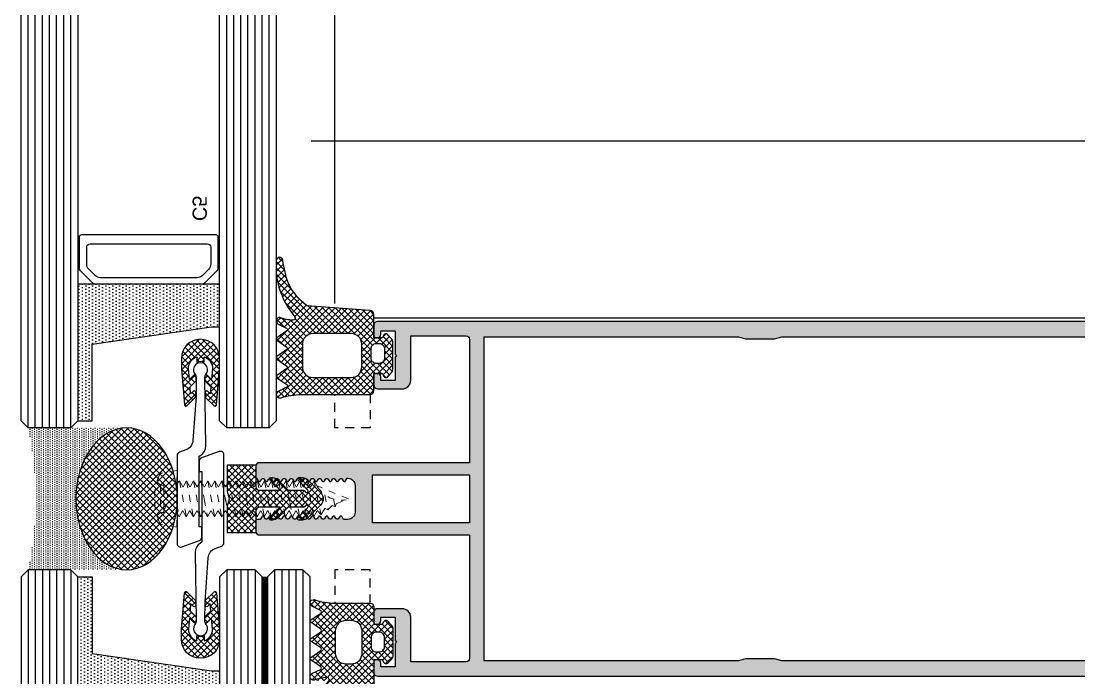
# Model space of a CAD drawing. Header units: inches. Extents: x -772 to 6765, y -813 to 4093.
# Drawn here: x -66.63 to -51.7, y 369.35 to 378.61 of the extents above; entities that cross this region are included whole.
import ezdxf

# ---------------------------------------------------------------- set-up
doc = ezdxf.new("R2010")
doc.units = ezdxf.units.IN
doc.header["$MEASUREMENT"] = 0
doc.linetypes.add('HIDDEN', pattern=[9.525, 6.35, -3.175])
doc.linetypes.add('HIDDEN2', pattern=[0.1875, 0.125, -0.0625])
for name, color, linetype in [('aksoy_aksesuar', 40, 'Continuous'), ('aksoy_bant', 1, 'Continuous'), ('aksoy_block', 7, 'Continuous'), ('aksoy_detaytarama', 252, 'Continuous'), ('aksoy_fitil', 1, 'Continuous'), ('aksoy_iz', 8, 'HIDDEN'), ('aksoy_kapali', 3, 'Continuous'), ('aksoy_pvc', 245, 'Continuous'), ('aksoy_silikon', 1, 'Continuous'), ('H_FAC_Cam', 153, 'Continuous'), ('H_FAC_Giydirme', 100, 'Continuous'), ('H_GEN_Greyscale1', 251, 'Continuous'), ('H_GEN_YalitimIsi', 32, 'BATTING')]:
    doc.layers.add(name, color=color, linetype=linetype)
doc.layers.add('aksoy_vida', color=8, linetype='Continuous', lineweight=0)
doc.styles.get("Standard").update_dxf_attribs({"font": 'arial.ttf'})
doc.linetypes.add('BATTING', pattern='A,0.00254,-2.54,[134,ltypeshp.shx,S=2.54,R=0,X=-2.54,Y=0],-5.08,[134,ltypeshp.shx,S=2.54,R=180,X=2.54,Y=0],-2.54', length=10.16254)

# ---------------------------------------------------------------- blocks, each defined once
blk = doc.blocks.new('RYN_0342506', base_point=(58, 24.6))
at = {"layer": 'aksoy_detaytarama', "ltscale": 0.1, "extrusion": (0, 0, -1)}
h = blk.add_hatch(color=256, dxfattribs=at)
h.dxf.hatch_style = 1
h.paths.add_polyline_path([(-88.15, 53), (-88.15, 46.2), (-74.45, 46.2), (-74.45, 53)], flags=16)
edge = h.paths.add_edge_path()
edge.add_arc((-87.65, 72.1), 0.5, 450.0013, 539.9987)
edge.add_line((-88.15, 72.1), (-88.15, 54.7))
edge.add_line((-88.15, 54.7), (-58.5, 54.7))
edge.add_arc((-58.5, 54.2), 0.5, 360, 450, ccw=False)
edge.add_line((-58, 54.2), (-58, 52.5))
edge.add_line((-58, 52.5), (-58.11, 52.5))
edge.add_line((-58.11, 52.5), (-58.33, 52.12))
edge.add_arc((-58.5, 52.22), 0.2, 210, 330, ccw=False)
edge.add_line((-58.67, 52.12), (-58.83, 52.39))
edge.add_arc((-59, 52.29), 0.2, 390, 510)
edge.add_line((-59.17, 52.39), (-59.33, 52.12))
edge.add_arc((-59.5, 52.22), 0.2, 210, 330, ccw=False)
edge.add_line((-59.67, 52.12), (-59.83, 52.39))
edge.add_arc((-60, 52.29), 0.2, 390, 510)
edge.add_line((-60.17, 52.39), (-60.33, 52.12))
edge.add_arc((-60.5, 52.22), 0.2, 210, 330, ccw=False)
edge.add_line((-60.67, 52.12), (-60.83, 52.39))
edge.add_arc((-61, 52.29), 0.2, 390, 510)
edge.add_line((-61.17, 52.39), (-61.33, 52.12))
edge.add_arc((-61.5, 52.22), 0.2, 210, 330, ccw=False)
edge.add_line((-61.67, 52.12), (-61.83, 52.39))
edge.add_arc((-62, 52.29), 0.2, 390, 510)
edge.add_line((-62.17, 52.39), (-62.33, 52.12))
edge.add_arc((-62.5, 52.22), 0.2, 210, 330, ccw=False)
edge.add_line((-62.67, 52.12), (-62.83, 52.39))
edge.add_arc((-63, 52.29), 0.2, 390, 510)
edge.add_line((-63.17, 52.39), (-63.33, 52.12))
edge.add_arc((-63.5, 52.22), 0.2, 210, 330, ccw=False)
edge.add_line((-63.67, 52.12), (-63.83, 52.39))
edge.add_arc((-64, 52.29), 0.2, 390, 510)
edge.add_line((-64.17, 52.39), (-64.33, 52.12))
edge.add_arc((-64.5, 52.22), 0.2, 210, 330, ccw=False)
edge.add_line((-64.67, 52.12), (-64.83, 52.39))
edge.add_arc((-65, 52.29), 0.2, 390, 510)
edge.add_line((-65.17, 52.39), (-65.33, 52.12))
edge.add_arc((-65.5, 52.22), 0.2, 210, 330, ccw=False)
edge.add_line((-65.67, 52.12), (-65.83, 52.39))
edge.add_arc((-66, 52.29), 0.2, 390, 510)
edge.add_line((-66.17, 52.39), (-66.33, 52.12))
edge.add_arc((-66.5, 52.22), 0.2, 210, 330, ccw=False)
edge.add_line((-66.67, 52.12), (-66.83, 52.39))
edge.add_arc((-67, 52.29), 0.2, 390, 510)
edge.add_line((-67.17, 52.39), (-67.33, 52.12))
edge.add_arc((-67.5, 52.22), 0.2, 210, 330, ccw=False)
edge.add_line((-67.67, 52.12), (-67.83, 52.39))
edge.add_arc((-68, 52.29), 0.2, 390, 510)
edge.add_line((-68.17, 52.39), (-68.33, 52.12))
edge.add_arc((-68.5, 52.22), 0.2, 210, 330, ccw=False)
edge.add_line((-68.67, 52.12), (-68.83, 52.39))
edge.add_arc((-69, 52.29), 0.2, 390, 510)
edge.add_line((-69.17, 52.39), (-69.33, 52.12))
edge.add_arc((-69.5, 52.22), 0.2, 210, 330, ccw=False)
edge.add_line((-69.67, 52.12), (-69.83, 52.39))
edge.add_arc((-70, 52.29), 0.2, 390, 510)
edge.add_line((-70.17, 52.39), (-70.33, 52.12))
edge.add_arc((-70.5, 52.22), 0.2, 210, 330, ccw=False)
edge.add_line((-70.67, 52.12), (-70.89, 52.5))
edge.add_line((-70.89, 52.5), (-71, 52.5))
edge.add_arc((-71, 51.5), 1, 450, 540)
edge.add_line((-72, 51.5), (-72, 47.7))
edge.add_arc((-71, 47.7), 1, 540, 630)
edge.add_line((-71, 46.7), (-70.39, 46.7))
edge.add_line((-70.39, 46.7), (-70.17, 47.07))
edge.add_arc((-70, 46.97), 0.2, 390, 510, ccw=False)
edge.add_line((-69.83, 47.07), (-69.67, 46.81))
edge.add_arc((-69.5, 46.91), 0.2, 570, 690)
edge.add_line((-69.33, 46.81), (-69.17, 47.07))
edge.add_arc((-69, 46.97), 0.2, 390, 510, ccw=False)
edge.add_line((-68.83, 47.07), (-68.67, 46.81))
edge.add_arc((-68.5, 46.91), 0.2, 570, 690)
edge.add_line((-68.33, 46.81), (-68.17, 47.07))
edge.add_arc((-68, 46.97), 0.2, 390, 510, ccw=False)
edge.add_line((-67.83, 47.07), (-67.67, 46.81))
edge.add_arc((-67.5, 46.91), 0.2, 570, 690)
edge.add_line((-67.33, 46.81), (-67.17, 47.07))
edge.add_arc((-67, 46.97), 0.2, 390, 510, ccw=False)
edge.add_line((-66.83, 47.07), (-66.67, 46.81))
edge.add_arc((-66.5, 46.91), 0.2, 570, 690)
edge.add_line((-66.33, 46.81), (-66.17, 47.07))
edge.add_arc((-66, 46.97), 0.2, 390, 510, ccw=False)
edge.add_line((-65.83, 47.07), (-65.67, 46.81))
edge.add_arc((-65.5, 46.91), 0.2, 570, 690)
edge.add_line((-65.33, 46.81), (-65.17, 47.07))
edge.add_arc((-65, 46.97), 0.2, 390, 510, ccw=False)
edge.add_line((-64.83, 47.07), (-64.67, 46.81))
edge.add_arc((-64.5, 46.91), 0.2, 570, 690)
edge.add_line((-64.33, 46.81), (-64.17, 47.07))
edge.add_arc((-64, 46.97), 0.2, 390, 510, ccw=False)
edge.add_line((-63.83, 47.07), (-63.67, 46.81))
edge.add_arc((-63.5, 46.91), 0.2, 570, 690)
edge.add_line((-63.33, 46.81), (-63.17, 47.07))
edge.add_arc((-63, 46.97), 0.2, 390, 510, ccw=False)
edge.add_line((-62.83, 47.07), (-62.67, 46.81))
edge.add_arc((-62.5, 46.91), 0.2, 570, 690)
edge.add_line((-62.33, 46.81), (-62.17, 47.07))
edge.add_arc((-62, 46.97), 0.2, 390, 510, ccw=False)
edge.add_line((-61.83, 47.07), (-61.67, 46.81))
edge.add_arc((-61.5, 46.91), 0.2, 570, 690)
edge.add_line((-61.33, 46.81), (-61.17, 47.07))
edge.add_arc((-61, 46.97), 0.2, 390, 510, ccw=False)
edge.add_line((-60.83, 47.07), (-60.67, 46.81))
edge.add_arc((-60.5, 46.91), 0.2, 570, 690)
edge.add_line((-60.33, 46.81), (-60.17, 47.07))
edge.add_arc((-60, 46.97), 0.2, 390, 510, ccw=False)
edge.add_line((-59.83, 47.07), (-59.67, 46.81))
edge.add_arc((-59.5, 46.91), 0.2, 570, 690)
edge.add_line((-59.33, 46.81), (-59.17, 47.07))
edge.add_arc((-59, 46.97), 0.2, 390, 510, ccw=False)
edge.add_line((-58.83, 47.07), (-58.61, 46.7))
edge.add_line((-58.61, 46.7), (-58, 46.7))
edge.add_line((-58, 46.7), (-58, 45))
edge.add_arc((-58.5, 45), 0.5, 270, 360, ccw=False)
edge.add_line((-58.5, 44.5), (-88.15, 44.5))
edge.add_line((-88.15, 44.5), (-88.15, 27.1))
edge.add_arc((-87.65, 27.1), 0.5, 540.0013, 629.9987)
edge.add_line((-87.65, 26.6), (-79.85, 26.6))
edge.add_line((-79.85, 26.6), (-79.85, 32.9))
edge.add_arc((-78.65, 32.9), 1.2, 450, 540, ccw=False)
edge.add_line((-78.65, 34.1), (-75.15, 34.1))
edge.add_arc((-75.15, 33.6), 0.5, 360, 450, ccw=False)
edge.add_line((-74.65, 33.6), (-74.65, 32.2))
edge.add_arc((-74.95, 32.2), 0.3, 270, 360.5033, ccw=False)
edge.add_line((-74.95, 31.9), (-75.15, 31.9))
edge.add_arc((-75.15, 32.4), 0.5, 540, 630, ccw=False)
edge.add_line((-75.65, 32.4), (-75.65, 32.9))
edge.add_line((-75.65, 32.9), (-77.65, 32.9))
edge.add_line((-77.65, 32.9), (-77.65, 29.6))
edge.add_line((-77.65, 29.6), (-77.85, 29.4))
edge.add_line((-77.85, 29.4), (-77.65, 29.2))
edge.add_line((-77.65, 29.2), (-77.65, 25.9))
edge.add_line((-77.65, 25.9), (-75.65, 25.9))
edge.add_line((-75.65, 25.9), (-75.65, 26.4))
edge.add_arc((-75.15, 26.4), 0.5, 450, 540, ccw=False)
edge.add_line((-75.15, 26.9), (-74.95, 26.9))
edge.add_arc((-74.95, 26.6), 0.3, 360, 450, ccw=False)
edge.add_line((-74.65, 26.6), (-74.65, 25.1))
edge.add_arc((-75.15, 25.1), 0.5, 270, 360, ccw=False)
edge.add_line((-75.15, 24.6), (-220.65, 24.6))
edge.add_arc((-220.65, 25.1), 0.5, 540.0003, 629.9997, ccw=False)
edge.add_line((-221.15, 25.1), (-221.15, 74.1))
edge.add_arc((-220.65, 74.1), 0.5, 450.0003, 539.9997, ccw=False)
edge.add_line((-220.65, 74.6), (-75.15, 74.6))
edge.add_arc((-75.15, 74.1), 0.5, 360, 450, ccw=False)
edge.add_line((-74.65, 74.1), (-74.65, 72.6))
edge.add_arc((-74.95, 72.6), 0.3, 270, 360, ccw=False)
edge.add_line((-74.95, 72.3), (-75.15, 72.3))
edge.add_arc((-75.15, 72.8), 0.5, 180, 270, ccw=False)
edge.add_line((-75.65, 72.8), (-75.65, 73.3))
edge.add_line((-75.65, 73.3), (-77.65, 73.3))
edge.add_line((-77.65, 73.3), (-77.65, 70))
edge.add_line((-77.65, 70), (-77.85, 69.8))
edge.add_line((-77.85, 69.8), (-77.65, 69.6))
edge.add_line((-77.65, 69.6), (-77.65, 66.3))
edge.add_line((-77.65, 66.3), (-75.65, 66.3))
edge.add_line((-75.65, 66.3), (-75.65, 66.8))
edge.add_arc((-75.15, 66.8), 0.5, 450, 540, ccw=False)
edge.add_line((-75.15, 67.3), (-74.95, 67.3))
edge.add_arc((-74.95, 67), 0.3, 359.4967, 450, ccw=False)
edge.add_line((-74.65, 67), (-74.65, 65.6))
edge.add_arc((-75.15, 65.6), 0.5, 270, 360, ccw=False)
edge.add_line((-75.15, 65.1), (-78.65, 65.1))
edge.add_arc((-78.65, 66.3), 1.2, 540, 630, ccw=False)
edge.add_line((-79.85, 66.3), (-79.85, 72.6))
edge.add_line((-79.85, 72.6), (-87.65, 72.6))
h.paths.add_polyline_path([(-218.65, 72.4), (-203.15, 72.4), (-202.15, 72.1), (-184.15, 72.1), (-183.15, 72.4), (-132.15, 72.4), (-131.15, 72.1), (-127.15, 72.1), (-126.15, 72.4), (-90.15, 72.4), (-90.15, 26.8), (-126.15, 26.8), (-127.15, 27.1), (-131.15, 27.1), (-132.15, 26.8), (-183.15, 26.8), (-183.15, 26.8), (-184.15, 27.1), (-202.15, 27.1), (-203.15, 26.8), (-218.65, 26.8)], flags=16)
at = {"layer": 'H_FAC_Giydirme', "extrusion": (0, 0, -1)}
blk.add_lwpolyline([(-220.65, 74.6), (-75.15, 74.6, -0.414214), (-74.65, 74.1), (-74.65, 72.6, -0.414214), (-74.95, 72.3), (-75.15, 72.3, -0.414214), (-75.65, 72.8), (-75.65, 73.3), (-77.65, 73.3), (-77.65, 70), (-77.85, 69.8), (-77.65, 69.6), (-77.65, 66.3), (-75.65, 66.3), (-75.65, 66.8, -0.414214), (-75.15, 67.3), (-74.95, 67.3, -0.416789), (-74.65, 67), (-74.65, 65.6, -0.414214), (-75.15, 65.1), (-78.65, 65.1, -0.414214), (-79.85, 66.3), (-79.85, 72.6), (-87.65, 72.6, 0.4142), (-88.15, 72.1), (-88.15, 54.7), (-58.5, 54.7, -0.414214), (-58, 54.2), (-58, 52.5), (-58.11, 52.5), (-58.33, 52.12, -0.57735), (-58.67, 52.12), (-58.83, 52.39, 0.57735), (-59.17, 52.39), (-59.33, 52.12, -0.57735), (-59.67, 52.12), (-59.83, 52.39, 0.57735), (-60.17, 52.39), (-60.33, 52.12, -0.57735), (-60.67, 52.12), (-60.83, 52.39, 0.57735), (-61.17, 52.39), (-61.33, 52.12, -0.57735), (-61.67, 52.12), (-61.83, 52.39, 0.57735), (-62.17, 52.39), (-62.33, 52.12, -0.57735), (-62.67, 52.12), (-62.83, 52.39, 0.57735), (-63.17, 52.39), (-63.33, 52.12, -0.57735), (-63.67, 52.12), (-63.83, 52.39, 0.57735), (-64.17, 52.39), (-64.33, 52.12, -0.57735), (-64.67, 52.12), (-64.83, 52.39, 0.57735), (-65.17, 52.39), (-65.33, 52.12, -0.57735), (-65.67, 52.12), (-65.83, 52.39, 0.57735), (-66.17, 52.39), (-66.33, 52.12, -0.57735), (-66.67, 52.12), (-66.83, 52.39, 0.57735), (-67.17, 52.39), (-67.33, 52.12, -0.57735), (-67.67, 52.12), (-67.83, 52.39, 0.57735), (-68.17, 52.39), (-68.33, 52.12, -0.57735), (-68.67, 52.12), (-68.83, 52.39, 0.57735), (-69.17, 52.39), (-69.33, 52.12, -0.57735), (-69.67, 52.12), (-69.83, 52.39, 0.57735), (-70.17, 52.39), (-70.33, 52.12, -0.57735), (-70.67, 52.12), (-70.89, 52.5), (-71, 52.5, 0.414214), (-72, 51.5), (-72, 47.7, 0.414214), (-71, 46.7), (-70.39, 46.7), (-70.17, 47.07, -0.57735), (-69.83, 47.07), (-69.67, 46.81, 0.57735), (-69.33, 46.81), (-69.17, 47.07, -0.57735), (-68.83, 47.07), (-68.67, 46.81, 0.57735), (-68.33, 46.81), (-68.17, 47.07, -0.57735), (-67.83, 47.07), (-67.67, 46.81, 0.57735), (-67.33, 46.81), (-67.17, 47.07, -0.57735), (-66.83, 47.07), (-66.67, 46.81, 0.57735), (-66.33, 46.81), (-66.17, 47.07, -0.57735), (-65.83, 47.07), (-65.67, 46.81, 0.57735), (-65.33, 46.81), (-65.17, 47.07, -0.57735), (-64.83, 47.07), (-64.67, 46.81, 0.57735), (-64.33, 46.81), (-64.17, 47.07, -0.57735), (-63.83, 47.07), (-63.67, 46.81, 0.57735), (-63.33, 46.81), (-63.17, 47.07, -0.57735), (-62.83, 47.07), (-62.67, 46.81, 0.57735), (-62.33, 46.81), (-62.17, 47.07, -0.57735), (-61.83, 47.07), (-61.67, 46.81, 0.57735), (-61.33, 46.81), (-61.17, 47.07, -0.57735), (-60.83, 47.07), (-60.67, 46.81, 0.57735), (-60.33, 46.81), (-60.17, 47.07, -0.57735), (-59.83, 47.07), (-59.67, 46.81, 0.57735), (-59.33, 46.81), (-59.17, 47.07, -0.57735), (-58.83, 47.07), (-58.61, 46.7), (-58, 46.7), (-58, 45, -0.414214), (-58.5, 44.5), (-88.15, 44.5), (-88.15, 27.1, 0.4142), (-87.65, 26.6), (-79.85, 26.6), (-79.85, 32.9, -0.414214), (-78.65, 34.1), (-75.15, 34.1, -0.414214), (-74.65, 33.6), (-74.65, 32.2, -0.416789), (-74.95, 31.9), (-75.15, 31.9, -0.414214), (-75.65, 32.4), (-75.65, 32.9), (-77.65, 32.9), (-77.65, 29.6), (-77.85, 29.4), (-77.65, 29.2), (-77.65, 25.9), (-75.65, 25.9), (-75.65, 26.4, -0.414214), (-75.15, 26.9), (-74.95, 26.9, -0.414214), (-74.65, 26.6), (-74.65, 25.1, -0.414214), (-75.15, 24.6), (-220.65, 24.6, -0.41421)], format="xyb", dxfattribs=at)
for points in [[(-218.65, 72.4), (-203.15, 72.4), (-202.15, 72.1), (-184.15, 72.1), (-183.15, 72.4), (-132.15, 72.4), (-131.15, 72.1), (-127.15, 72.1), (-126.15, 72.4), (-90.15, 72.4), (-90.15, 26.8), (-126.15, 26.8), (-127.15, 27.1), (-131.15, 27.1), (-132.15, 26.8), (-183.15, 26.8), (-183.15, 26.8), (-184.15, 27.1), (-202.15, 27.1), (-203.15, 26.8), (-218.65, 26.8)], [(-88.15, 53), (-88.15, 46.2), (-74.45, 46.2), (-74.45, 53)]]:
    blk.add_lwpolyline(points, close=True, dxfattribs=at)
at = {"layer": 'H_FAC_Giydirme'}
blk.add_lwpolyline([(88.15, 53), (88.15, 46.2), (74.45, 46.2), (74.45, 53), (88.15, 53)], close=True, dxfattribs=at)
blk = doc.blocks.new('c5(8 20 8) silikon')
at = {"layer": 'aksoy_detaytarama'}
h = blk.add_hatch(dxfattribs=at)
h.set_pattern_fill('DOTS', color=256, scale=0.3)
h.set_pattern_definition([(360, (-3363.5278, -5310.10926), (0.238125, 0.47625), [0, -0.47625])])
h.paths.add_polyline_path([(-26.28, -10), (-26.28, -8), (-15.48, -8), (-13, 8.87), (-13, 10), (-7, 10), (-7, -10)])
at = {"layer": 'aksoy_bant'}
for points in [[(-4.83, 10), (-0.3, 10), (-0.3, 9.75), (-4.83, 9.75)], [(-4.83, -9.75), (-0.3, -9.75), (-0.3, -10), (-4.83, -10)]]:
    blk.add_lwpolyline(points, close=True, dxfattribs=at)
at = {"layer": 'aksoy_detaytarama'}
for p, q in [((-27.28, 17), (122.72, 17)), ((-27.28, 16), (122.72, 16)), ((-27.28, 15), (122.72, 15)), ((-27.28, 14), (122.72, 14)), ((-27.28, 13), (122.72, 13)), ((-27.28, 12), (122.72, 12)), ((-27.28, 11), (122.72, 11)), ((-27.28, -11), (122.72, -11)), ((-27.28, -12), (122.72, -12)), ((-27.28, -13), (122.72, -13)), ((-27.28, -14), (122.72, -14)), ((-27.28, -15), (122.72, -15)), ((-27.28, -16), (122.72, -16)), ((-27.28, -17), (122.72, -17))]:
    blk.add_line(p, q, dxfattribs=at)
at = {"layer": 'aksoy_silikon'}
blk.add_lwpolyline([(-26.28, -10), (-26.28, -8), (-15.48, -8), (-13, 8.87), (-13, 10), (-7, 10), (-7, -10)], close=True, dxfattribs=at)
at = {"layer": 'H_FAC_Cam'}
for points in [[(122.72, 18), (-26.28, 18), (-27.28, 17), (-27.28, 11), (-26.29, 10), (122.72, 10)], [(122.72, -10), (-26.28, -10), (-27.28, -11), (-27.28, -17), (-26.28, -18), (122.72, -18)]]:
    blk.add_lwpolyline(points, dxfattribs=at)
at = {"layer": 'H_FAC_Giydirme', "ltscale": 10}
for points in [[(-0.3, 9.75), (-4.83, 9.75, 0.198912), (-5.12, 9.63), (-6.88, 7.87, 0.198912), (-7, 7.58), (-7, -7.58, 0.198912), (-6.88, -7.87), (-5.12, -9.63, 0.198912), (-4.83, -9.75), (-0.3, -9.75, 0.414214), (0, -9.45), (0, 9.45, 0.414214)], [(-5.81, 7.53, 0.198912), (-6.1, 6.82), (-6.1, -6.82, 0.198912), (-5.81, -7.53), (-4.88, -8.46, 0.198912), (-4.17, -8.75), (-1.8, -8.75, 0.414214), (-1.3, -8.25), (-1.3, 8.25, 0.414214), (-1.8, 8.75), (-4.17, 8.75, 0.198912), (-4.88, 8.46)]]:
    blk.add_lwpolyline(points, format="xyb", close=True, dxfattribs=at)
at = {"layer": 'aksoy_kapali', "ltscale": 0.5}
blk.add_text('C5', height=2, dxfattribs=at).set_placement((1.9, 6.19))
blk = doc.blocks.new('ftl1')
at = {"layer": 'aksoy_detaytarama'}
h = blk.add_hatch(dxfattribs=at)
h.set_pattern_fill('ANSI37', color=256, scale=0.2)
h.set_pattern_definition([(45, (-297304.3857, 750758.3272), (-0.44901280605, 0.44901280605), []), (135, (-297304.3857, 750758.3272), (-0.44901280605, -0.44901280605), [])])
edge = h.paths.add_edge_path(flags=16)
edge.add_arc((-1.6, -2.69), 1.5, 180, 270, ccw=False)
edge.add_line((-3.1, -2.69), (-3.1, 2.69))
edge.add_arc((-1.6, 2.69), 1.5, 90, 180, ccw=False)
edge.add_line((-1.6, 4.19), (1.6, 4.19))
edge.add_arc((1.6, 2.69), 1.5, 0, 90, ccw=False)
edge.add_line((3.1, 2.69), (3.1, -2.69))
edge.add_arc((1.6, -2.69), 1.5, -90, 0, ccw=False)
edge.add_line((1.6, -4.19), (-1.6, -4.19))
edge = h.paths.add_edge_path(flags=16)
edge.add_arc((0.94, 6.24), 0.75, 270, 360)
edge.add_line((1.69, 6.24), (1.69, 6.64))
edge.add_arc((0.94, 6.64), 0.75, 0, 90)
edge.add_line((0.94, 7.39), (-0.36, 7.39))
edge.add_arc((-0.36, 6.64), 0.75, 90, 180)
edge.add_line((-1.11, 6.64), (-1.11, 6.24))
edge.add_arc((-0.36, 6.24), 0.75, 180, 270)
edge.add_line((-0.36, 5.49), (0.94, 5.49))
edge = h.paths.add_edge_path()
edge.add_arc((13.38, -7.42), 0.476, -90, 82.8134, ccw=False)
edge.add_line((13.38, -7.89), (11.78, -7.89))
edge.add_arc((12.74, 3.23), 11.16, 229.4538, 265.0759, ccw=False)
edge.add_arc((5.29, -5.49), 0.303, 51.8721, 188.2814)
edge.add_arc((9.99, -5.41), 5, 181.3986, 202.4096)
edge.add_arc((4.88, -7.39), 0.5, -163.8752, 8.2132, ccw=False)
edge.add_line((4.4, -7.53), (3.85, -6.43))
edge.add_arc((3.66, -6.49), 0.2, 16.56, 149.9865)
edge.add_line((3.48, -6.39), (2.5, -7.79))
edge.add_arc((2.33, -7.69), 0.199, 209.4767, 330.5233, ccw=False)
edge.add_line((2.16, -7.79), (1.17, -6.39))
edge.add_arc((1, -6.49), 0.2, 30.0128, 149.9872)
edge.add_line((0.83, -6.39), (-0.15, -7.79))
edge.add_arc((-0.33, -7.69), 0.199, 209.4767, 330.5233, ccw=False)
edge.add_line((-0.5, -7.79), (-1.48, -6.39))
edge.add_arc((-1.66, -6.49), 0.2, 30.0128, 149.9872)
edge.add_line((-1.83, -6.39), (-2.81, -7.79))
edge.add_arc((-2.98, -7.69), 0.199, 209.6384, 330.3616, ccw=False)
edge.add_line((-3.16, -7.79), (-4.1, -6.39))
edge.add_arc((-4.28, -6.49), 0.2, 29.1611, 163.8714)
edge.add_line((-4.47, -6.43), (-5.02, -7.53))
edge.add_arc((-5.5, -7.39), 0.5, 171.7868, 343.8752, ccw=False)
edge.add_arc((-15.93, -4.14), 10.43, 342.2581, 358.9305)
edge.add_line((-5.5, -4.33), (-5.5, 5.39))
edge.add_arc((-5, 5.39), 0.5, 90, 180, ccw=False)
edge.add_line((-5, 5.89), (-2.52, 5.89))
edge.add_line((-2.52, 5.89), (-2.52, 7.09))
edge.add_line((-2.52, 7.09), (-2.96, 7.32))
edge.add_arc((-2.82, 7.59), 0.3, 134.1294, 241.9275, ccw=False)
edge.add_line((-3.03, 7.8), (-2.51, 8.31))
edge.add_arc((-1.81, 7.59), 1, 90, 134.1294, ccw=False)
edge.add_line((-1.81, 8.59), (1.78, 8.59))
edge.add_arc((1.78, 7.59), 1, 45.8706, 90, ccw=False)
edge.add_line((2.47, 8.31), (2.99, 7.8))
edge.add_arc((2.78, 7.59), 0.3, -61.9275, 45.8706, ccw=False)
edge.add_line((2.92, 7.32), (2.48, 7.09))
edge.add_line((2.48, 7.09), (2.48, 5.89))
edge.add_line((2.48, 5.89), (5.83, 5.89))
edge.add_arc((5.83, 5.39), 0.5, 0.0037, 90.0078, ccw=False)
edge.add_line((6.33, 5.39), (7.01, -3.52))
edge.add_arc((7.21, -3.49), 0.2, 189.3856, 221.8118)
edge.add_arc((14.57, 2.34), 9.59, 218.4559, 242.6021)
edge.add_arc((15.62, 9.7), 16.78, 251.0029, 262.4889)
at = {"layer": 'aksoy_fitil'}
blk.add_lwpolyline([(13.44, -6.94, -0.939173), (13.38, -7.89), (11.78, -7.89, -0.156695), (5.48, -5.25, 0.67711), (4.99, -5.54, 0.091936), (5.37, -7.32, -0.933237), (4.4, -7.53), (3.85, -6.43, 0.658293), (3.48, -6.39), (2.5, -7.79, -0.583456), (2.16, -7.79), (1.17, -6.39, 0.577202), (0.83, -6.39), (-0.15, -7.79, -0.583456), (-0.5, -7.79), (-1.48, -6.39, 0.577202), (-1.83, -6.39), (-2.81, -7.79, -0.581566), (-3.16, -7.79), (-4.1, -6.39, 0.666352), (-4.47, -6.43), (-5.02, -7.53, -0.933237), (-5.99, -7.32, 0.072876), (-5.5, -4.33), (-5.5, 5.39, -0.414214), (-5, 5.89), (-2.52, 5.89), (-2.52, 7.09), (-2.96, 7.32, -0.508416), (-3.03, 7.8), (-2.51, 8.31, -0.194966), (-1.81, 8.59), (1.78, 8.59, -0.194966), (2.47, 8.31), (2.99, 7.8, -0.508416), (2.92, 7.32), (2.48, 7.09), (2.48, 5.89), (5.83, 5.89, -0.414235), (6.33, 5.39), (7.01, -3.52, 0.142438), (7.06, -3.62, 0.105749), (10.16, -6.17, 0.050159), (13.43, -6.94)], format="xyb", dxfattribs=at)
for points in [[(0.94, 5.49, 0.414214), (1.69, 6.24), (1.69, 6.64, 0.414214), (0.94, 7.39), (-0.36, 7.39, 0.414214), (-1.11, 6.64), (-1.11, 6.24, 0.414214), (-0.36, 5.49)], [(-1.6, -4.19, -0.414214), (-3.1, -2.69), (-3.1, 2.69, -0.414214), (-1.6, 4.19), (1.6, 4.19, -0.414214), (3.1, 2.69), (3.1, -2.69, -0.414214), (1.6, -4.19)]]:
    blk.add_lwpolyline(points, format="xyb", close=True, dxfattribs=at)
blk = doc.blocks.new('0340175')
at = {"layer": 'aksoy_aksesuar'}
blk.add_lwpolyline([(4.66, 8.38, 0.014542), (4.75, 8.38), (10.99, 8.82, 0.296419), (12.3, 9.8), (12.63, 10.71, -0.315299), (13.1, 11.04), (25.5, 11.04, -0.520567), (25.97, 10.37), (25.06, 7.87, -0.315299), (24.59, 7.54), (23.14, 7.54), (23.14, 7.94), (13.2, 7.94), (13.05, 7.72, -0.268481), (11.73, 7), (2.21, 7.13, 0.166636), (1.59, 6.94, -1.979594), (1.59, 8.55, 0.166357), (2.21, 8.35), (4.66, 8.38)], format="xyb", close=True, dxfattribs=at)
blk = doc.blocks.new('RYN_0809271', base_point=(0.007071, -0.007071))
at = {"layer": 'aksoy_detaytarama', "extrusion": (0, 0, -1)}
h = blk.add_hatch(dxfattribs=at)
h.set_pattern_fill('ANSI37', color=256, scale=0.2, angle=90)
h.set_pattern_definition([(135, (5565.3036, -3711.11996), (-0.449012806, -0.449012806), []), (225, (5565.3036, -3711.11996), (0.449012806, -0.449012806), [])])
edge = h.paths.add_edge_path()
edge.add_ellipse((-12.310082, 4.792429), major_axis=(-1.199599, 0), ratio=1, start_angle=-45.01725629, end_angle=45.01725629)
edge.add_line((-13.158071, 3.943929), (-11.300071, 2.084929))
edge.add_ellipse((-10.593746, 2.793201), major_axis=(-1.000272, 0), ratio=1, start_angle=45.07885474, end_angle=90.03864856)
edge.add_line((-10.593071, 1.792929), (-10.076071, 1.792929))
edge.add_ellipse((-10.076048, 1.992985), major_axis=(-0.200056, 0), ratio=1, start_angle=89.9934227, end_angle=224.7907107)
edge.add_line((-9.934071, 2.133929), (-11.351071, 3.550929))
edge.add_ellipse((-11.210095, 3.692873), major_axis=(-0.200056, 0), ratio=1, start_angle=-90.00686078, end_angle=45.19604301, ccw=False)
edge.add_line((-11.210071, 3.892929), (-11.176071, 3.892929))
edge.add_ellipse((-11.175936, 3.692872), major_axis=(-0.200057, 0), ratio=1, start_angle=224.83632645, end_angle=270.0385925, ccw=False)
edge.add_line((-11.034071, 3.833929), (-10.851071, 3.650929))
edge.add_ellipse((-10.710206, 3.792989), major_axis=(-0.20006, 0), ratio=1, start_angle=45.24199646, end_angle=90.03861518)
edge.add_line((-10.710071, 3.592929), (-8.564071, 3.592929))
edge.add_line((-8.564071, 3.592929), (-7.057071, 2.084929))
edge.add_ellipse((-6.350746, 2.793201), major_axis=(-1.000272, 0), ratio=1, start_angle=45.07885474, end_angle=90.03864856)
edge.add_line((-6.350071, 1.792929), (-6.115918, 1.792929))
edge.add_ellipse((-6.115918, 1.992929), major_axis=(-0.2, 0), ratio=1, start_angle=90.00000121, end_angle=225.00005858)
edge.add_line((-5.974497, 2.13435), (-7.433075, 3.592929))
edge.add_line((-7.433075, 3.592929), (-4.507071, 3.592929))
edge.add_ellipse((-4.507071, 3.092929), major_axis=(-0.5, 0), ratio=1, start_angle=179.9999572, end_angle=270.0000428, ccw=False)
edge.add_line((-4.007071, 3.092929), (-4.007071, -0.007071))
edge.add_line((-4.007071, -0.007071), (-0.007071, -0.007071))
edge.add_line((-0.007071, -0.007071), (-0.007071, 3.792929))
edge.add_line((-0.007071, 3.792929), (-0.307071, 4.792929))
edge.add_line((-0.307071, 4.792929), (-0.007071, 5.792929))
edge.add_line((-0.007071, 5.792929), (-0.007071, 9.592929))
edge.add_line((-0.007071, 9.592929), (-4.007071, 9.592929))
edge.add_line((-4.007071, 9.592929), (-4.007071, 6.492929))
edge.add_ellipse((-4.507071, 6.492929), major_axis=(-0.5, 0), ratio=1, start_angle=89.9999572, end_angle=180.0000428, ccw=False)
edge.add_line((-4.507071, 5.992929), (-7.433075, 5.992929))
edge.add_line((-7.433075, 5.992929), (-5.973545, 7.451459))
edge.add_ellipse((-6.114918, 7.592929), major_axis=(-0.2, 0), ratio=1, start_angle=134.98033643, end_angle=270.0000397)
edge.add_line((-6.114918, 7.792929), (-6.350071, 7.792929))
edge.add_ellipse((-6.349884, 6.792994), major_axis=(-0.999936, 0), ratio=1, start_angle=270.01070601, end_angle=315.0101841)
edge.add_line((-7.057071, 7.499929), (-8.564071, 5.992929))
edge.add_line((-8.564071, 5.992929), (-10.710071, 5.992929))
edge.add_ellipse((-10.709351, 5.793225), major_axis=(-0.199706, 0), ratio=1, start_angle=270.2066318, end_angle=315.20610988)
edge.add_line((-10.851071, 5.933929), (-11.034071, 5.750929))
edge.add_ellipse((-11.175084, 5.89334), major_axis=(-0.200414, 0), ratio=1, start_angle=89.71785523, end_angle=134.71733331, ccw=False)
edge.add_line((-11.176071, 5.692929), (-11.210071, 5.692929))
edge.add_ellipse((-11.209948, 5.892631), major_axis=(-0.199702, 0), ratio=1, start_angle=-45.03551569, end_angle=89.96470012, ccw=False)
edge.add_line((-11.351071, 6.033929), (-9.934071, 7.450929))
edge.add_ellipse((-10.075901, 7.59252), major_axis=(-0.200409, 0), ratio=1, start_angle=135.04834564, end_angle=270.04856145)
edge.add_line((-10.076071, 7.792929), (-10.593071, 7.792929))
edge.add_ellipse((-10.592884, 6.792994), major_axis=(-0.999936, 0), ratio=1, start_angle=270.01070601, end_angle=315.0101841)
edge.add_line((-11.300071, 7.499929), (-13.158071, 5.640929))
at = {"layer": 'aksoy_pvc'}
blk.add_lwpolyline([(13.158071, 5.640929, -0.41439), (13.158071, 3.943929), (11.300071, 2.084929, -0.19873), (10.593071, 1.792929), (10.076071, 1.792929, -0.6669), (9.934071, 2.133929), (11.351071, 3.550929, 0.66946), (11.210071, 3.892929), (11.176071, 3.892929, 0.19983), (11.034071, 3.833929), (10.851071, 3.650929, -0.19799), (10.710071, 3.592929), (8.564071, 3.592929), (7.057071, 2.084929, -0.19873), (6.350071, 1.792929), (6.115918, 1.792929, -0.668179), (5.974497, 2.13435), (7.433075, 3.592929), (4.507071, 3.592929, 0.414214), (4.007071, 3.092929), (4.007071, -0.007071), (0.007071, -0.007071), (0.007071, 3.792929), (0.307071, 4.792929), (0.007071, 5.792929), (0.007071, 9.592929), (4.007071, 9.592929), (4.007071, 6.492929, 0.414214), (4.507071, 5.992929), (7.433075, 5.992929), (5.973545, 7.451459, -0.668303), (6.114918, 7.792929), (6.350071, 7.792929, -0.19891), (7.057071, 7.499929), (8.564071, 5.992929), (10.710071, 5.992929, -0.19891), (10.851071, 5.933929), (11.034071, 5.750929, 0.19891), (11.176071, 5.692929), (11.210071, 5.692929, 0.66818), (11.351071, 6.033929), (9.934071, 7.450929, -0.66818), (10.076071, 7.792929), (10.593071, 7.792929, -0.19891), (11.300071, 7.499929), (13.158071, 5.640929)], format="xyb", close=True, dxfattribs=at)
blk = doc.blocks.new('RYN_0809850', base_point=(63.7, -37.626821))
at = {"layer": 'aksoy_detaytarama', "extrusion": (0, 0, -1)}
h = blk.add_hatch(dxfattribs=at)
h.set_pattern_fill('ANSI37', color=256, scale=0.2, angle=90)
h.set_pattern_definition([(135, (5448.0269, -3473.27084), (-0.449012806, -0.449012806), []), (225, (5448.0269, -3473.27084), (0.449012806, -0.449012806), [])])
edge = h.paths.add_edge_path()
edge.add_ellipse((-67.207201, -33.379024), major_axis=(-0.2, 0), ratio=1, start_angle=178.5402787, end_angle=314.99999985, ccw=False)
edge.add_line((-67.007266, -33.384119), (-67.024092, -34.044444))
edge.add_line((-67.024092, -34.044444), (-67.874474, -34.894826))
edge.add_line((-67.874474, -34.894826), (-67.78618, -35.910454))
edge.add_line((-67.78618, -35.910454), (-67.407635, -35.531909))
edge.add_ellipse((-67.266213, -35.67333), major_axis=(-0.2, 0), ratio=1, start_angle=178.54033954, end_angle=315.00006069, ccw=False)
edge.add_line((-67.066278, -35.678425), (-67.083105, -36.33875))
edge.add_line((-67.083105, -36.33875), (-68.312597, -37.568242))
edge.add_ellipse((-68.454019, -37.426821), major_axis=(-0.2, 0), ratio=1, start_angle=4.96866037, end_angle=135.00007798, ccw=False)
edge.add_line((-68.653267, -37.444143), (-69.100055, -32.300028))
edge.add_line((-69.100055, -32.300028), (-69.100055, -30.900028))
edge.add_ellipse((-66.400027, -30.900028), major_axis=(-2.700028, 0), ratio=1, start_angle=180, end_angle=360, ccw=False)
edge.add_line((-63.7, -30.900028), (-63.7, -32.298546))
edge.add_line((-63.7, -32.298546), (-64.147337, -37.444143))
edge.add_ellipse((-64.346585, -37.426821), major_axis=(-0.199999, 0), ratio=1, start_angle=44.99997611, end_angle=175.03139371, ccw=False)
edge.add_line((-64.488006, -37.568242), (-65.717499, -36.33875))
edge.add_line((-65.717499, -36.33875), (-65.734325, -35.678425))
edge.add_ellipse((-65.53439, -35.67333), major_axis=(-0.2, 0), ratio=1, start_angle=-134.99999985, end_angle=1.4597213, ccw=False)
edge.add_line((-65.392969, -35.531909), (-65.013919, -35.910959))
edge.add_line((-65.013919, -35.910959), (-64.92558, -34.894826))
edge.add_line((-64.92558, -34.894826), (-65.775963, -34.044444))
edge.add_line((-65.775963, -34.044444), (-65.792789, -33.384119))
edge.add_ellipse((-65.592854, -33.379024), major_axis=(-0.2, 0), ratio=1, start_angle=-134.99999985, end_angle=1.4597213, ccw=False)
edge.add_line((-65.451433, -33.237603), (-64.835091, -33.853945))
edge.add_line((-64.835091, -33.853945), (-64.7, -32.300028))
edge.add_ellipse((-66.400027, -32.300026), major_axis=(-1.700027, 0), ratio=1, start_angle=179.99994158, end_angle=252.90535062)
edge.add_line((-65.900302, -30.675106), (-65.900302, -31.433812))
edge.add_ellipse((-66.400027, -32.300026), major_axis=(-1.000027, 0), ratio=1, start_angle=240.01903866, end_angle=300.01728686)
edge.add_line((-66.900302, -31.434129), (-66.900302, -30.675106))
edge.add_ellipse((-66.400577, -32.300026), major_axis=(-1.700027, 0), ratio=1, start_angle=-72.90535062, end_angle=0.00005842)
edge.add_line((-68.100604, -32.300028), (-67.964964, -33.853945))
edge.add_line((-67.964964, -33.853945), (-67.348622, -33.237603))
at = {"layer": 'aksoy_fitil'}
blk.add_lwpolyline([(67.348622, -33.237603, 0.677431), (67.007266, -33.384119), (67.024092, -34.044444), (67.874474, -34.894826), (67.78618, -35.910454), (67.407635, -35.531909, 0.677431), (67.066278, -35.678425), (67.083105, -36.33875), (68.312597, -37.568242, 0.637263), (68.653267, -37.444143), (69.100055, -32.300028), (69.100055, -30.900028, 1), (63.7, -30.900028), (63.7, -32.298546), (64.147337, -37.444143, 0.637263), (64.488006, -37.568242), (65.717499, -36.33875), (65.734325, -35.678425, 0.677431), (65.392969, -35.531909), (65.013919, -35.910959), (64.92558, -34.894826), (65.775963, -34.044444), (65.792789, -33.384119, 0.677431), (65.451433, -33.237603), (64.835091, -33.853945), (64.7, -32.300028, -0.329293), (65.900302, -30.675106), (65.900302, -31.433812, -0.267941), (66.900302, -31.434129), (66.900302, -30.675106, -0.329293), (68.100604, -32.300028), (67.964964, -33.853945), (67.348622, -33.237603)], format="xyb", close=True, dxfattribs=at)
blk = doc.blocks.new('RYN_0535462', base_point=(-3.157513, 0))
at = {"layer": 'aksoy_vida', "linetype": 'HIDDEN2', "ltscale": 0.2}
for p, q in [((0, 7.9981), (-2.149511, 7.617673)), ((0, 0), (0, 7.9981)), ((-2.805812, 6.406192), (-2.328788, 5.929168)), ((0.365632, 6.518694), (0, 6.10062)), ((0.365632, 6.518694), (1.325522, 1.479352)), ((0.84561, 5.678804), (0.365632, 6.518694)), ((1.365502, 6.518694), (0.885604, 5.678804)), ((1.365502, 6.518694), (2.325392, 1.479352)), ((1.845479, 5.678804), (1.365502, 6.518694)), ((2.365371, 6.518694), (1.885474, 5.678804)), ((2.365371, 6.518694), (3.325261, 1.479352)), ((2.845349, 5.678804), (2.365371, 6.518694)), ((3.365241, 6.518694), (2.885344, 5.678804)), ((3.365241, 6.518694), (3.84337, 4.008554)), ((3.365241, 6.518694), (3.84337, 5.682037)), ((4.36511, 6.515207), (3.885213, 5.675317)), ((4.36511, 6.515207), (5.325, 1.475864)), ((4.845088, 5.675317), (4.36511, 6.515207)), ((5.36498, 6.515207), (4.885083, 5.675317)), ((5.36498, 6.515207), (6.32487, 1.475864)), ((5.844957, 5.675317), (5.36498, 6.515207)), ((6.36485, 6.515207), (5.884952, 5.675317)), ((6.36485, 6.515207), (6.94337, 3.47802)), ((6.844827, 5.675317), (6.36485, 6.515207)), ((7.36511, 6.515207), (6.885213, 5.675317)), ((7.36511, 6.515207), (8.325, 1.475864)), ((7.845088, 5.675317), (7.36511, 6.515207)), ((8.36498, 6.515207), (7.885083, 5.675317)), ((8.36498, 6.515207), (9.32487, 1.475864)), ((8.844957, 5.675317), (8.36498, 6.515207)), ((9.36485, 6.515207), (8.884952, 5.675317)), ((9.36485, 6.515207), (9.94337, 3.47802)), ((9.844827, 5.675317), (9.36485, 6.515207)), ((10.36511, 6.515207), (9.885213, 5.675317)), ((10.36511, 6.515207), (11.325, 1.475864)), ((10.845088, 5.675317), (10.36511, 6.515207)), ((11.36498, 6.515207), (10.885083, 5.675317)), ((11.36498, 6.515207), (12.32487, 1.475864)), ((11.844957, 5.675317), (11.36498, 6.515207)), ((12.36485, 6.515207), (11.884952, 5.675317)), ((12.36485, 6.515207), (12.94337, 3.47802)), ((12.844827, 5.675317), (12.36485, 6.515207)), ((13.36511, 6.518694), (12.885213, 5.678804)), ((13.36511, 6.518694), (14.325, 1.479352)), ((13.845088, 5.678804), (13.36511, 6.518694)), ((14.36498, 6.518694), (13.885083, 5.678804)), ((14.36498, 6.518694), (15.32487, 1.479352)), ((14.844957, 5.678804), (14.36498, 6.518694)), ((15.36485, 6.518694), (14.884952, 5.678804)), ((15.36485, 6.518694), (15.94337, 3.481507)), ((15.844827, 5.678804), (15.36485, 6.518694)), ((15.94337, 5.781273), (16.364719, 6.518694)), ((16.364719, 6.518694), (17.324609, 1.479352)), ((16.844697, 5.678804), (16.364719, 6.518694)), ((17.364589, 6.518694), (16.884691, 5.678804)), ((17.364589, 6.518694), (18.324478, 1.479352)), ((17.844566, 5.678804), (17.364589, 6.518694)), ((18.364458, 6.518694), (17.884561, 5.678804)), ((18.364458, 6.518694), (19.324348, 1.479352)), ((18.844436, 5.678804), (18.364458, 6.518694)), ((19.364328, 6.518694), (18.88443, 5.678804)), ((19.364328, 6.518694), (20.324218, 1.770514)), ((19.844305, 5.678804), (19.364328, 6.518694)), ((-2.328788, 5.929168), (-2.328788, 2.068878)), ((-2.328788, 5.929168), (-1.837685, 5.929168)), ((-1.837685, 5.52922), (-1.837685, 5.929168)), ((-1.837685, 2.468826), (-1.837685, 5.52922)), ((0.885604, 5.678804), (0.84561, 5.678804)), ((1.885474, 5.678804), (1.845479, 5.678804)), ((2.885344, 5.678804), (2.845349, 5.678804)), ((3.84337, 5.67855), (3.845218, 5.675317)), ((3.885213, 5.675317), (3.845218, 5.675317)), ((4.885083, 5.675317), (4.845088, 5.675317)), ((5.884952, 5.675317), (5.844957, 5.675317)), ((6.84337, 5.67855), (6.845218, 5.675317)), ((6.884822, 5.675317), (6.844827, 5.675317)), ((6.885213, 5.675317), (6.845218, 5.675317)), ((6.884822, 5.675317), (6.94337, 5.777785)), ((7.885083, 5.675317), (7.845088, 5.675317)), ((8.884952, 5.675317), (8.844957, 5.675317)), ((9.84337, 5.67855), (9.845218, 5.675317)), ((9.884822, 5.675317), (9.844827, 5.675317)), ((9.885213, 5.675317), (9.845218, 5.675317)), ((9.884822, 5.675317), (9.94337, 5.777785)), ((10.885083, 5.675317), (10.845088, 5.675317)), ((11.884952, 5.675317), (11.844957, 5.675317)), ((12.84337, 5.682037), (12.845218, 5.678804)), ((12.884822, 5.675317), (12.844827, 5.675317)), ((12.885213, 5.678804), (12.845218, 5.678804)), ((12.884822, 5.675317), (12.94337, 5.777785)), ((13.885083, 5.678804), (13.845088, 5.678804)), ((14.884952, 5.678804), (14.844957, 5.678804)), ((15.884822, 5.678804), (15.844827, 5.678804)), ((15.884822, 5.678804), (15.94337, 5.781273)), ((16.884691, 5.678804), (16.844697, 5.678804)), ((17.884561, 5.678804), (17.844566, 5.678804)), ((18.88443, 5.678804), (18.844436, 5.678804)), ((24.197932, 3.99905), (19.751782, 5.840705)), ((20.868185, 4.569428), (21.324087, 2.452554)), ((21.868054, 4.983587), (21.872658, 4.96221)), ((0, 3.189001), (0.325653, 1.479352)), ((3.84337, 4.005066), (4.325131, 1.475864)), ((6.84337, 4.005066), (7.325131, 1.475864)), ((9.84337, 4.005066), (10.325131, 1.475864)), ((12.84337, 4.008554), (13.325131, 1.479352)), ((15.94337, 3.481507), (16.324739, 1.479352)), ((21.89527, 3.045257), (21.324087, 2.452554)), ((21.89527, 3.045257), (21.932221, 3.060562)), ((22.323957, 2.866713), (21.932221, 3.060562)), ((22.080096, 3.999023), (22.323957, 2.866713)), ((22.463929, 3.280802), (22.323957, 2.866713)), ((22.463929, 3.280802), (24.197867, 3.999023)), ((-2.805812, 1.591854), (-2.328788, 2.068878)), ((-2.328788, 2.068878), (-1.837685, 2.068878)), ((-1.837685, 2.468826), (-1.837685, 2.068878)), ((0.325653, 1.479352), (0, 2.049291)), ((0.80563, 2.319242), (0.325653, 1.479352)), ((0.80563, 2.319242), (0.845625, 2.319242)), ((1.325522, 1.479352), (0.845625, 2.319242)), ((1.805499, 2.319242), (1.325522, 1.479352)), ((1.805499, 2.319242), (1.845494, 2.319242)), ((2.325392, 1.479352), (1.845494, 2.319242)), ((2.805369, 2.319242), (2.325392, 1.479352)), ((2.805369, 2.319242), (2.845364, 2.319242)), ((3.325261, 1.479352), (2.845364, 2.319242)), ((3.805239, 2.319242), (3.325261, 1.479352)), ((3.805239, 2.319242), (3.84337, 2.319242)), ((3.84337, 2.315755), (3.845233, 2.315755)), ((4.325131, 1.475864), (3.845233, 2.315755)), ((4.805108, 2.315755), (4.325131, 1.475864)), ((4.805108, 2.315755), (4.845103, 2.315755)), ((5.325, 1.475864), (4.845103, 2.315755)), ((5.804978, 2.315755), (5.325, 1.475864)), ((5.804978, 2.315755), (5.844972, 2.315755)), ((6.32487, 1.475864), (5.844972, 2.315755)), ((6.804847, 2.315755), (6.32487, 1.475864)), ((6.804847, 2.315755), (6.844842, 2.315755)), ((6.84337, 2.315755), (6.845233, 2.315755)), ((6.844842, 2.315755), (6.94337, 2.143316)), ((7.325131, 1.475864), (6.845233, 2.315755)), ((7.805108, 2.315755), (7.325131, 1.475864)), ((7.805108, 2.315755), (7.845103, 2.315755)), ((8.325, 1.475864), (7.845103, 2.315755)), ((8.804978, 2.315755), (8.325, 1.475864)), ((8.804978, 2.315755), (8.844972, 2.315755)), ((9.32487, 1.475864), (8.844972, 2.315755)), ((9.804847, 2.315755), (9.32487, 1.475864)), ((9.804847, 2.315755), (9.844842, 2.315755)), ((9.84337, 2.315755), (9.845233, 2.315755)), ((9.844842, 2.315755), (9.94337, 2.143316)), ((10.325131, 1.475864), (9.845233, 2.315755)), ((10.805108, 2.315755), (10.325131, 1.475864)), ((10.805108, 2.315755), (10.845103, 2.315755)), ((11.325, 1.475864), (10.845103, 2.315755)), ((11.804978, 2.315755), (11.325, 1.475864)), ((11.804978, 2.315755), (11.844972, 2.315755)), ((12.32487, 1.475864), (11.844972, 2.315755)), ((12.804847, 2.315755), (12.32487, 1.475864)), ((12.804847, 2.315755), (12.844842, 2.315755)), ((12.84337, 2.319242), (12.845233, 2.319242)), ((12.844842, 2.315755), (12.94337, 2.143316)), ((13.325131, 1.479352), (12.845233, 2.319242)), ((13.805108, 2.319242), (13.325131, 1.479352)), ((13.805108, 2.319242), (13.845103, 2.319242)), ((14.325, 1.479352), (13.845103, 2.319242)), ((14.804978, 2.319242), (14.325, 1.479352)), ((14.804978, 2.319242), (14.844972, 2.319242)), ((15.32487, 1.479352), (14.844972, 2.319242)), ((15.804847, 2.319242), (15.32487, 1.479352)), ((15.804847, 2.319242), (15.844842, 2.319242)), ((15.844842, 2.319242), (15.94337, 2.146803)), ((15.94337, 2.146803), (16.324739, 1.479352)), ((16.804717, 2.319242), (16.324739, 1.479352)), ((16.804717, 2.319242), (16.844712, 2.319242)), ((17.324609, 1.479352), (16.844712, 2.319242)), ((17.804586, 2.319242), (17.324609, 1.479352)), ((17.804586, 2.319242), (17.844581, 2.319242)), ((18.324478, 1.479352), (17.844581, 2.319242)), ((18.804456, 2.319242), (18.324478, 1.479352)), ((18.804456, 2.319242), (18.844451, 2.319242)), ((19.324348, 1.479352), (18.844451, 2.319242)), ((19.804325, 2.319242), (19.324348, 1.479352)), ((19.804325, 2.319242), (19.84432, 2.319242)), ((20.324218, 1.770514), (19.84432, 2.319242)), ((20.895401, 2.631097), (20.324218, 1.770514)), ((20.895401, 2.631097), (20.932351, 2.646402)), ((21.324087, 2.452554), (20.932351, 2.646402)), ((0, 0), (-2.149405, 0.380409))]:
    blk.add_line(p, q, dxfattribs=at)
for centre, radius, start, end in [((-2.080061, 7.223801), 0.399948, 100, 156.269216), ((5.255165, 3.999161), 8.412678, 156.269216, 203.732657), ((-3.689975, 3.999023), 2.402599, 320.439509, 39.560491), ((23.22116, 7.801328), 3.988515, 212.151434, 279.522411), ((-2.079955, 0.77428), 0.399948, 203.732657, 260)]:
    blk.add_arc(centre, radius, start, end, dxfattribs=at)
blk = doc.blocks.new('c1(8 20 12) silikon')
at = {"layer": 'aksoy_detaytarama'}
h = blk.add_hatch(dxfattribs=at)
h.set_pattern_fill('DOTS', color=256, scale=0.3)
h.set_pattern_definition([(0, (-3382.41547, -5313.1591), (0.238125, 0.47625), [0, -0.47625])])
h.paths.add_polyline_path([(-45.17, -13.05), (-45.17, -11.05), (-34.37, -11.05), (-31.89, 5.82), (-31.89, 6.95), (-25.89, 6.95), (-25.89, -13.05)])
for p, q in [((-46.17, 18.71), (103.83, 18.71)), ((-46.17, 17.71), (103.83, 17.71)), ((-46.17, 16.71), (103.83, 16.71)), ((-46.17, 15.71), (103.83, 15.71)), ((-46.17, 14.71), (103.83, 14.71)), ((-46.17, 11.95), (103.83, 11.95)), ((-46.17, 10.95), (103.83, 10.95)), ((-46.17, 9.95), (103.83, 9.95)), ((-46.17, 8.95), (103.83, 8.95)), ((-46.17, 7.95), (103.83, 7.95)), ((-46.17, -14.05), (103.83, -14.05)), ((-46.17, -15.05), (103.83, -15.05)), ((-46.17, -16.05), (103.83, -16.05)), ((-46.17, -17.05), (103.83, -17.05)), ((-46.17, -18.05), (103.83, -18.05)), ((-46.17, -19.05), (103.83, -19.05)), ((-46.17, -20.05), (103.83, -20.05))]:
    blk.add_line(p, q, dxfattribs=at)
at = {"layer": 'aksoy_detaytarama', "linetype": 'HIDDEN2', "const_width": 0.76}
blk.add_lwpolyline([(103.83, 13.33), (-45.17, 13.33)], dxfattribs=at)
at = {"layer": 'aksoy_silikon'}
blk.add_lwpolyline([(-45.17, -13.05), (-45.17, -11.05), (-34.37, -11.05), (-31.89, 5.82), (-31.89, 6.95), (-25.89, 6.95), (-25.89, -13.05)], close=True, dxfattribs=at)
at = {"layer": 'H_FAC_Cam'}
for points in [[(103.83, 19.71), (-45.17, 19.71), (-46.17, 18.71), (-46.17, 14.71), (-45.17, 13.71), (103.83, 13.71)], [(103.83, 12.95), (-45.17, 12.95), (-46.17, 11.95), (-46.17, 7.95), (-45.17, 6.95), (103.83, 6.95)], [(103.83, -13.05), (-45.17, -13.05), (-46.17, -14.05), (-46.17, -20.05), (-45.17, -21.05), (103.83, -21.05)]]:
    blk.add_lwpolyline(points, dxfattribs=at)
blk = doc.blocks.new('0809820')
at = {"layer": 'aksoy_detaytarama'}
h = blk.add_hatch(dxfattribs=at)
h.set_pattern_fill('ANSI37', color=256, scale=0.2)
h.set_pattern_definition([(45, (-296524.0454, 750872.1416), (-0.44901280605, 0.44901280605), []), (135, (-296524.0454, 750872.1416), (-0.44901280605, -0.44901280605), [])])
edge = h.paths.add_edge_path(flags=16)
edge.add_arc((-0.65, -2.65), 0.75, 180, 270, ccw=False)
edge.add_line((-1.4, -2.65), (-1.4, -2.25))
edge.add_arc((-0.65, -2.25), 0.75, 90, 180, ccw=False)
edge.add_line((-0.65, -1.5), (0.65, -1.5))
edge.add_arc((0.65, -2.25), 0.75, 0, 90, ccw=False)
edge.add_line((1.4, -2.25), (1.4, -2.65))
edge.add_arc((0.65, -2.65), 0.75, 270, 360, ccw=False)
edge.add_line((0.65, -3.4), (-0.65, -3.4))
edge = h.paths.add_edge_path(flags=16)
edge.add_arc((1.58, -6.9), 1.5, 270, 360)
edge.add_line((3.08, -6.9), (3.08, -6.2))
edge.add_arc((1.58, -6.2), 1.5, 0, 90)
edge.add_line((1.58, -4.7), (-1.62, -4.7))
edge.add_arc((-1.62, -6.2), 1.5, 90, 180)
edge.add_line((-3.12, -6.2), (-3.12, -6.9))
edge.add_arc((-1.62, -6.9), 1.5, 180, 270)
edge.add_line((-1.62, -8.4), (1.58, -8.4))
edge = h.paths.add_edge_path()
edge.add_arc((-13.4, -11.52), 0.476, 97.1866, 270)
edge.add_line((-13.4, -12), (-11.8, -12))
edge.add_arc((-12.75, -0.88), 11.16, 274.9241, 310.5462)
edge.add_arc((-5.31, -9.6), 0.303, -8.2814, 128.1279, ccw=False)
edge.add_arc((-10.01, -9.52), 5, 337.5904, 358.6014, ccw=False)
edge.add_arc((-4.89, -11.5), 0.5, 171.7868, 343.8752)
edge.add_line((-4.41, -11.64), (-3.87, -10.54))
edge.add_arc((-3.67, -10.6), 0.2, 30.0135, 163.44, ccw=False)
edge.add_line((-3.5, -10.5), (-2.52, -11.9))
edge.add_arc((-2.35, -11.8), 0.199, 209.4767, 330.5233)
edge.add_line((-2.17, -11.9), (-1.19, -10.5))
edge.add_arc((-1.02, -10.6), 0.2, 30.0128, 149.9872, ccw=False)
edge.add_line((-0.84, -10.5), (0.14, -11.9))
edge.add_arc((0.31, -11.8), 0.199, 209.4767, 330.5233)
edge.add_line((0.48, -11.9), (1.46, -10.5))
edge.add_arc((1.64, -10.6), 0.2, 30.0128, 149.9872, ccw=False)
edge.add_line((1.81, -10.5), (2.79, -11.9))
edge.add_arc((2.97, -11.8), 0.199, 209.6384, 330.3616)
edge.add_line((3.14, -11.9), (4.09, -10.5))
edge.add_arc((4.26, -10.6), 0.2, 16.1286, 150.8389, ccw=False)
edge.add_line((4.45, -10.54), (5, -11.64))
edge.add_arc((5.48, -11.5), 0.5, 196.1248, 368.2132)
edge.add_arc((15.91, -8.25), 10.43, 181.0695, 197.7419, ccw=False)
edge.add_line((5.48, -8.44), (5.48, -3.5))
edge.add_arc((4.98, -3.5), 0.5, 0, 90)
edge.add_line((4.98, -3), (2.5, -3))
edge.add_line((2.5, -3), (2.5, -1.8))
edge.add_line((2.5, -1.8), (2.94, -1.56))
edge.add_arc((2.8, -1.3), 0.3, 298.0725, 405.8706)
edge.add_line((3.01, -1.08), (2.49, -0.58))
edge.add_arc((1.79, -1.3), 1, 45.8706, 90)
edge.add_line((1.79, -0.3), (-1.79, -0.3))
edge.add_arc((-1.79, -1.3), 1, 90, 134.1294)
edge.add_line((-2.49, -0.58), (-3.01, -1.08))
edge.add_arc((-2.8, -1.3), 0.3, 134.1294, 241.9275)
edge.add_line((-2.94, -1.56), (-2.5, -1.8))
edge.add_line((-2.5, -1.8), (-2.5, -3))
edge.add_line((-2.5, -3), (-5.85, -3))
edge.add_arc((-5.85, -3.5), 0.5, 89.9922, 179.9963)
edge.add_line((-6.35, -3.5), (-7.03, -7.63))
edge.add_arc((-7.23, -7.6), 0.2, 318.1882, 350.6144, ccw=False)
edge.add_arc((-14.59, -1.77), 9.59, 297.3979, 321.5441, ccw=False)
edge.add_arc((-15.64, 5.59), 16.78, 277.5111, 288.9971, ccw=False)
at = {"layer": 'aksoy_fitil'}
blk.add_lwpolyline([(-13.46, -11.05, 0.939173), (-13.4, -12), (-11.8, -12, 0.156695), (-5.5, -9.36, -0.67711), (-5.01, -9.64, -0.091936), (-5.39, -11.43, 0.933237), (-4.41, -11.64), (-3.87, -10.54, -0.658293), (-3.5, -10.5), (-2.52, -11.9, 0.583456), (-2.17, -11.9), (-1.19, -10.5, -0.577202), (-0.84, -10.5), (0.14, -11.9, 0.583456), (0.48, -11.9), (1.46, -10.5, -0.577202), (1.81, -10.5), (2.79, -11.9, 0.581566), (3.14, -11.9), (4.09, -10.5, -0.666352), (4.45, -10.54), (5, -11.64, 0.933237), (5.98, -11.43, -0.072876), (5.48, -8.44), (5.48, -3.5, 0.414214), (4.98, -3), (2.5, -3), (2.5, -1.8), (2.94, -1.56, 0.508416), (3.01, -1.08), (2.49, -0.58, 0.194966), (1.79, -0.3), (-1.79, -0.3, 0.194966), (-2.49, -0.58), (-3.01, -1.08, 0.508416), (-2.94, -1.56), (-2.5, -1.8), (-2.5, -3), (-5.85, -3, 0.414235), (-6.35, -3.5), (-7.03, -7.63, -0.142438), (-7.08, -7.73, -0.105749), (-10.18, -10.28, -0.050159), (-13.45, -11.05)], format="xyb", dxfattribs=at)
for points in [[(-0.65, -3.4, -0.414214), (-1.4, -2.65), (-1.4, -2.25, -0.414214), (-0.65, -1.5), (0.65, -1.5, -0.414214), (1.4, -2.25), (1.4, -2.65, -0.414214), (0.65, -3.4)], [(1.58, -8.4, 0.414214), (3.08, -6.9), (3.08, -6.2, 0.414214), (1.58, -4.7), (-1.62, -4.7, 0.414214), (-3.12, -6.2), (-3.12, -6.9, 0.414214), (-1.62, -8.4)]]:
    blk.add_lwpolyline(points, format="xyb", close=True, dxfattribs=at)
blk = doc.blocks.new('dt-p102')
at = {"layer": 'aksoy_detaytarama'}
h = blk.add_hatch(dxfattribs=at)
h.set_pattern_fill('ANSI37', color=256, scale=0.2)
h.set_pattern_definition([(45, (-5061.24444, -5988.19684), (-0.449012806, 0.449012806), []), (135, (-5061.24444, -5988.19684), (-0.449012806, -0.449012806), [])])
edge = h.paths.add_edge_path()
edge.add_ellipse((0, -179.09), major_axis=(-10, 0), ratio=0.714723, start_angle=0, end_angle=360)
h = blk.add_hatch(dxfattribs=at)
h.set_pattern_fill('DOTS', color=256, scale=0.2)
h.set_pattern_definition([(0, (-241248.5652, 2615.08094), (0.15875, 0.3175), [0, -0.3175])])
edge = h.paths.add_edge_path()
edge.add_ellipse((0, -179.09), major_axis=(-10, 0), ratio=0.714723, start_angle=0, end_angle=179.9996, ccw=False)
edge.add_line((-10, -179.09), (-10, -192.95))
edge.add_arc((0, -242.51), 50.56, 78.5929, 101.4071, ccw=False)
edge.add_line((10, -192.95), (10, -179.09))
at = {"layer": 'aksoy_bant'}
blk.add_ellipse((0, -179.09), major_axis=(-10, 0), ratio=0.714723, dxfattribs=at)
at = {"layer": 'aksoy_iz', "ltscale": 0.2}
for points in [[(-14.76, -144.71), (-10, -144.71), (-10, -149.71), (-14.74, -149.71)], [(14.76, -144.71), (10, -144.71), (10, -149.71), (14.74, -149.71)]]:
    blk.add_lwpolyline(points, dxfattribs=at)
at = {"layer": 'H_GEN_Greyscale1'}
blk.add_line((27.55, -149.71), (160, -149.71), dxfattribs=at)
blk.add_lwpolyline([(160, 1.64), (25.5, 1.64), (25.5, -144.21)], dxfattribs=at)
at = {"layer": 'H_GEN_YalitimIsi', "ltscale": 2.5}
blk.add_line((50.49, -153.07), (50.49, -1.71), dxfattribs=at)
at = {"layer": 'aksoy_block', "extrusion": (0, 0, -1), "rotation": 90}
for name, p in [('RYN_0342506', (25, -160.86)), ('RYN_0535462', (4, -175.16)), ('RYN_0809271', (4.8, -164.86)), ('RYN_0809850', (-13.07, -171.37))]:
    blk.add_blockref(name, p, dxfattribs=at)
at = {"layer": 'aksoy_block'}
for name, p in [('0809820', (-20.2, -141.21)), ('ftl1', (20.21, -150.1)), ('c5(8 20 8) silikon', (37.28, -175.97)), ('0340175', (-19.3, -176.4))]:
    blk.add_blockref(name, p, dxfattribs=at)
at = {"layer": 'aksoy_block', "xscale": -1}
blk.add_blockref('c1(8 20 12) silikon', (-56.17, -172.92), dxfattribs=at)
at = {"layer": 'aksoy_block', "extrusion": (0, 0, -1), "xscale": -1, "rotation": 270}
blk.add_blockref('RYN_0809850', (13.07, -171.37), dxfattribs=at)
blk.add_blockref('RYN_0809850', (13.07, -171.37), dxfattribs=at)
at = {"layer": 'aksoy_block', "rotation": 180}
blk.add_blockref('0340175', (19.2, -160.92), dxfattribs=at)

msp = doc.modelspace()

# ---------------------------------------------------------------- block references
at = {"layer": 'aksoy_block', "xscale": -0.1, "yscale": 0.1, "zscale": 0.1, "rotation": 270}
msp.add_blockref('dt-p102', (-47.229, 371.875), dxfattribs=at)

doc.saveas('drawing.dxf')
